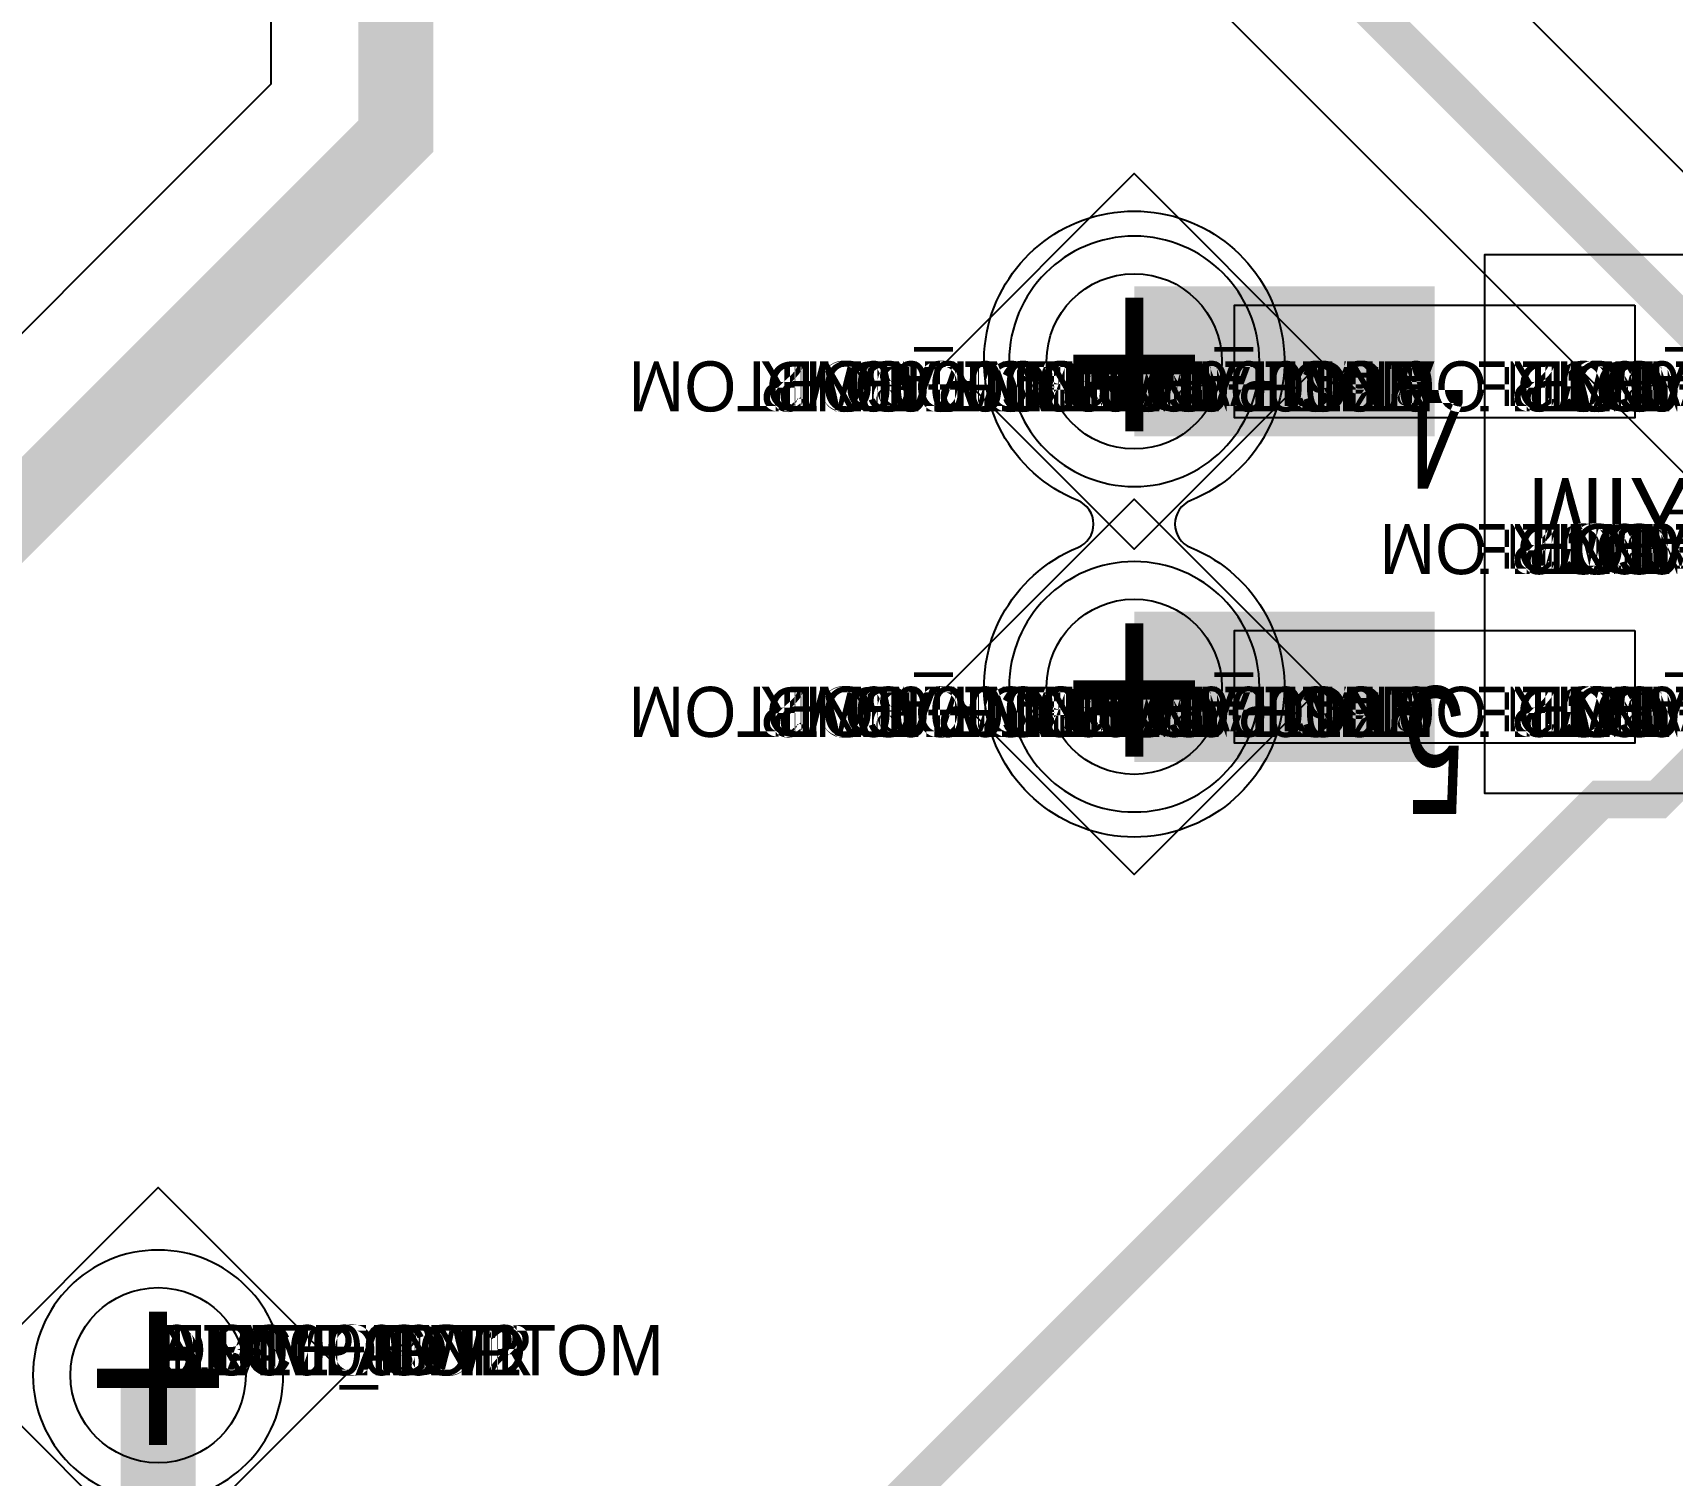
# Model space of a CAD drawing. Extents: x 0 to 323, y 0 to 320.
# Drawn here: x 119.9 to 126.45, y 67.95 to 73.71 of the extents above; entities that cross this region are included whole.
import ezdxf
from ezdxf.enums import TextEntityAlignment as Align

# ---------------------------------------------------------------- set-up
doc = ezdxf.new("R2010")
doc.units = 0
doc.header["$MEASUREMENT"] = 0
doc.layers.get('0').update_dxf_attribs({"linetype": 'CONTINUOUS'})
for name, color, linetype in [('CDN_FIGURES', 7, 'CONTINUOUS'), ('ETCH_BOTTOM', 7, 'CONTINUOUS'), ('ETCH_GND', 3, 'CONTINUOUS'), ('ETCH_INT1', 4, 'CONTINUOUS'), ('ETCH_INT2', 5, 'CONTINUOUS'), ('ETCH_PWR', 6, 'CONTINUOUS'), ('ETCH_TOP', 2, 'CONTINUOUS'), ('MANUFACTURING_NCLEGEND-1-6', 8, 'CONTINUOUS'), ('PACKAGE_GEOMETRY_ASSEMBLY_TOP', 11, 'CONTINUOUS'), ('PACKAGE_GEOMETRY_PIN_NUMBER', 9, 'CONTINUOUS')]:
    doc.layers.add(name, color=color, linetype=linetype)

# ---------------------------------------------------------------- blocks, each defined once
blk = doc.blocks.new('PAD_INFO')
for tag in ['SHAPE_TYPE', 'PAD_HEIGHT', 'PAD_LAYER', 'PAD_TYPE', 'PAD_WIDTH']:
    blk.add_attdef(tag, (0, 0), '', height=0.2)
at = {"flags": 2}
blk.add_attdef('CDN_TYPE', (0, 0), '', height=0.2, dxfattribs=at)
blk = doc.blocks.new('DRILL_INFO')
at = {"flags": 2}
blk.add_attdef('CDN_TYPE', (0, 0), '', height=0.2, dxfattribs=at)
for tag in ['FSHAPE', 'FCHAR', 'DRILL_HEIGHT', 'DIAMETER', 'PLATED', 'DRILL_WIDTH']:
    blk.add_attdef(tag, (0, 0), '', height=0.2)
blk = doc.blocks.new('VIA0700X0300')
at = {"layer": 'ETCH_BOTTOM'}
blk.add_circle((0, 0), 0.35, dxfattribs=at)
at = {"layer": 'ETCH_GND'}
blk.add_circle((0, 0), 0.35, dxfattribs=at)
at = {"layer": 'ETCH_INT1'}
blk.add_circle((0, 0), 0.35, dxfattribs=at)
at = {"layer": 'ETCH_INT2'}
blk.add_circle((0, 0), 0.35, dxfattribs=at)
at = {"layer": 'ETCH_PWR'}
blk.add_circle((0, 0), 0.35, dxfattribs=at)
at = {"layer": 'ETCH_TOP'}
blk.add_circle((0, 0), 0.35, dxfattribs=at)
ref = blk.add_blockref('PAD_INFO', (0, 0))
ref.add_attrib('PAD_LAYER', 'ETCH_TOP', (0, 0), dxfattribs={"height": 0.2})
ref.add_attrib('SHAPE_TYPE', 'NULL', (0, 0), dxfattribs={"height": 0.2})
ref.add_attrib('PAD_TYPE', 'ANTIPAD', (0, 0), dxfattribs={"height": 0.2})
ref.add_attrib('PAD_WIDTH', '0.000000', (0, 0), dxfattribs={"height": 0.2})
ref.add_attrib('PAD_HEIGHT', '0.000000', (0, 0), dxfattribs={"height": 0.2})
ref = blk.add_blockref('PAD_INFO', (0, 0))
ref.add_attrib('PAD_LAYER', 'ETCH_GND', (0, 0), dxfattribs={"height": 0.2})
ref.add_attrib('SHAPE_TYPE', 'NULL', (0, 0), dxfattribs={"height": 0.2})
ref.add_attrib('PAD_TYPE', 'ANTIPAD', (0, 0), dxfattribs={"height": 0.2})
ref.add_attrib('PAD_WIDTH', '0.000000', (0, 0), dxfattribs={"height": 0.2})
ref.add_attrib('PAD_HEIGHT', '0.000000', (0, 0), dxfattribs={"height": 0.2})
ref = blk.add_blockref('PAD_INFO', (0, 0))
ref.add_attrib('PAD_LAYER', 'ETCH_INT1', (0, 0), dxfattribs={"height": 0.2})
ref.add_attrib('SHAPE_TYPE', 'NULL', (0, 0), dxfattribs={"height": 0.2})
ref.add_attrib('PAD_TYPE', 'ANTIPAD', (0, 0), dxfattribs={"height": 0.2})
ref.add_attrib('PAD_WIDTH', '0.000000', (0, 0), dxfattribs={"height": 0.2})
ref.add_attrib('PAD_HEIGHT', '0.000000', (0, 0), dxfattribs={"height": 0.2})
ref = blk.add_blockref('PAD_INFO', (0, 0))
ref.add_attrib('PAD_LAYER', 'ETCH_INT2', (0, 0), dxfattribs={"height": 0.2})
ref.add_attrib('SHAPE_TYPE', 'NULL', (0, 0), dxfattribs={"height": 0.2})
ref.add_attrib('PAD_TYPE', 'ANTIPAD', (0, 0), dxfattribs={"height": 0.2})
ref.add_attrib('PAD_WIDTH', '0.000000', (0, 0), dxfattribs={"height": 0.2})
ref.add_attrib('PAD_HEIGHT', '0.000000', (0, 0), dxfattribs={"height": 0.2})
ref = blk.add_blockref('PAD_INFO', (0, 0))
ref.add_attrib('PAD_LAYER', 'ETCH_PWR', (0, 0), dxfattribs={"height": 0.2})
ref.add_attrib('SHAPE_TYPE', 'NULL', (0, 0), dxfattribs={"height": 0.2})
ref.add_attrib('PAD_TYPE', 'ANTIPAD', (0, 0), dxfattribs={"height": 0.2})
ref.add_attrib('PAD_WIDTH', '0.000000', (0, 0), dxfattribs={"height": 0.2})
ref.add_attrib('PAD_HEIGHT', '0.000000', (0, 0), dxfattribs={"height": 0.2})
ref = blk.add_blockref('PAD_INFO', (0, 0))
ref.add_attrib('PAD_LAYER', 'ETCH_BOTTOM', (0, 0), dxfattribs={"height": 0.2})
ref.add_attrib('SHAPE_TYPE', 'NULL', (0, 0), dxfattribs={"height": 0.2})
ref.add_attrib('PAD_TYPE', 'ANTIPAD', (0, 0), dxfattribs={"height": 0.2})
ref.add_attrib('PAD_WIDTH', '0.000000', (0, 0), dxfattribs={"height": 0.2})
ref.add_attrib('PAD_HEIGHT', '0.000000', (0, 0), dxfattribs={"height": 0.2})
ref = blk.add_blockref('PAD_INFO', (0, 0))
ref.add_attrib('PAD_LAYER', 'ETCH_TOP', (0, 0), dxfattribs={"height": 0.2})
ref.add_attrib('SHAPE_TYPE', 'NULL', (0, 0), dxfattribs={"height": 0.2})
ref.add_attrib('PAD_TYPE', 'THERMAL', (0, 0), dxfattribs={"height": 0.2})
ref.add_attrib('PAD_WIDTH', '0.000000', (0, 0), dxfattribs={"height": 0.2})
ref.add_attrib('PAD_HEIGHT', '0.000000', (0, 0), dxfattribs={"height": 0.2})
ref = blk.add_blockref('PAD_INFO', (0, 0))
ref.add_attrib('PAD_LAYER', 'ETCH_GND', (0, 0), dxfattribs={"height": 0.2})
ref.add_attrib('SHAPE_TYPE', 'NULL', (0, 0), dxfattribs={"height": 0.2})
ref.add_attrib('PAD_TYPE', 'THERMAL', (0, 0), dxfattribs={"height": 0.2})
ref.add_attrib('PAD_WIDTH', '0.000000', (0, 0), dxfattribs={"height": 0.2})
ref.add_attrib('PAD_HEIGHT', '0.000000', (0, 0), dxfattribs={"height": 0.2})
ref = blk.add_blockref('PAD_INFO', (0, 0))
ref.add_attrib('PAD_LAYER', 'ETCH_INT1', (0, 0), dxfattribs={"height": 0.2})
ref.add_attrib('SHAPE_TYPE', 'NULL', (0, 0), dxfattribs={"height": 0.2})
ref.add_attrib('PAD_TYPE', 'THERMAL', (0, 0), dxfattribs={"height": 0.2})
ref.add_attrib('PAD_WIDTH', '0.000000', (0, 0), dxfattribs={"height": 0.2})
ref.add_attrib('PAD_HEIGHT', '0.000000', (0, 0), dxfattribs={"height": 0.2})
ref = blk.add_blockref('PAD_INFO', (0, 0))
ref.add_attrib('PAD_LAYER', 'ETCH_INT2', (0, 0), dxfattribs={"height": 0.2})
ref.add_attrib('SHAPE_TYPE', 'NULL', (0, 0), dxfattribs={"height": 0.2})
ref.add_attrib('PAD_TYPE', 'THERMAL', (0, 0), dxfattribs={"height": 0.2})
ref.add_attrib('PAD_WIDTH', '0.000000', (0, 0), dxfattribs={"height": 0.2})
ref.add_attrib('PAD_HEIGHT', '0.000000', (0, 0), dxfattribs={"height": 0.2})
ref = blk.add_blockref('PAD_INFO', (0, 0))
ref.add_attrib('PAD_LAYER', 'ETCH_PWR', (0, 0), dxfattribs={"height": 0.2})
ref.add_attrib('SHAPE_TYPE', 'NULL', (0, 0), dxfattribs={"height": 0.2})
ref.add_attrib('PAD_TYPE', 'THERMAL', (0, 0), dxfattribs={"height": 0.2})
ref.add_attrib('PAD_WIDTH', '0.000000', (0, 0), dxfattribs={"height": 0.2})
ref.add_attrib('PAD_HEIGHT', '0.000000', (0, 0), dxfattribs={"height": 0.2})
ref = blk.add_blockref('PAD_INFO', (0, 0))
ref.add_attrib('PAD_LAYER', 'ETCH_BOTTOM', (0, 0), dxfattribs={"height": 0.2})
ref.add_attrib('SHAPE_TYPE', 'NULL', (0, 0), dxfattribs={"height": 0.2})
ref.add_attrib('PAD_TYPE', 'THERMAL', (0, 0), dxfattribs={"height": 0.2})
ref.add_attrib('PAD_WIDTH', '0.000000', (0, 0), dxfattribs={"height": 0.2})
ref.add_attrib('PAD_HEIGHT', '0.000000', (0, 0), dxfattribs={"height": 0.2})
ref = blk.add_blockref('PAD_INFO', (0, 0))
ref.add_attrib('PAD_LAYER', 'ETCH_TOP', (0, 0), dxfattribs={"height": 0.2})
ref.add_attrib('SHAPE_TYPE', 'CIRCLE', (0, 0), dxfattribs={"height": 0.2})
ref.add_attrib('PAD_TYPE', 'REGULAR', (0, 0), dxfattribs={"height": 0.2})
ref.add_attrib('PAD_WIDTH', '0.700000', (0, 0), dxfattribs={"height": 0.2})
ref.add_attrib('PAD_HEIGHT', '0.700000', (0, 0), dxfattribs={"height": 0.2})
ref = blk.add_blockref('PAD_INFO', (0, 0))
ref.add_attrib('PAD_LAYER', 'ETCH_GND', (0, 0), dxfattribs={"height": 0.2})
ref.add_attrib('SHAPE_TYPE', 'CIRCLE', (0, 0), dxfattribs={"height": 0.2})
ref.add_attrib('PAD_TYPE', 'REGULAR', (0, 0), dxfattribs={"height": 0.2})
ref.add_attrib('PAD_WIDTH', '0.700000', (0, 0), dxfattribs={"height": 0.2})
ref.add_attrib('PAD_HEIGHT', '0.700000', (0, 0), dxfattribs={"height": 0.2})
ref = blk.add_blockref('PAD_INFO', (0, 0))
ref.add_attrib('PAD_LAYER', 'ETCH_INT1', (0, 0), dxfattribs={"height": 0.2})
ref.add_attrib('SHAPE_TYPE', 'CIRCLE', (0, 0), dxfattribs={"height": 0.2})
ref.add_attrib('PAD_TYPE', 'REGULAR', (0, 0), dxfattribs={"height": 0.2})
ref.add_attrib('PAD_WIDTH', '0.700000', (0, 0), dxfattribs={"height": 0.2})
ref.add_attrib('PAD_HEIGHT', '0.700000', (0, 0), dxfattribs={"height": 0.2})
ref = blk.add_blockref('PAD_INFO', (0, 0))
ref.add_attrib('PAD_LAYER', 'ETCH_INT2', (0, 0), dxfattribs={"height": 0.2})
ref.add_attrib('SHAPE_TYPE', 'CIRCLE', (0, 0), dxfattribs={"height": 0.2})
ref.add_attrib('PAD_TYPE', 'REGULAR', (0, 0), dxfattribs={"height": 0.2})
ref.add_attrib('PAD_WIDTH', '0.700000', (0, 0), dxfattribs={"height": 0.2})
ref.add_attrib('PAD_HEIGHT', '0.700000', (0, 0), dxfattribs={"height": 0.2})
ref = blk.add_blockref('PAD_INFO', (0, 0))
ref.add_attrib('PAD_LAYER', 'ETCH_PWR', (0, 0), dxfattribs={"height": 0.2})
ref.add_attrib('SHAPE_TYPE', 'CIRCLE', (0, 0), dxfattribs={"height": 0.2})
ref.add_attrib('PAD_TYPE', 'REGULAR', (0, 0), dxfattribs={"height": 0.2})
ref.add_attrib('PAD_WIDTH', '0.700000', (0, 0), dxfattribs={"height": 0.2})
ref.add_attrib('PAD_HEIGHT', '0.700000', (0, 0), dxfattribs={"height": 0.2})
ref = blk.add_blockref('PAD_INFO', (0, 0))
ref.add_attrib('PAD_LAYER', 'ETCH_BOTTOM', (0, 0), dxfattribs={"height": 0.2})
ref.add_attrib('SHAPE_TYPE', 'CIRCLE', (0, 0), dxfattribs={"height": 0.2})
ref.add_attrib('PAD_TYPE', 'REGULAR', (0, 0), dxfattribs={"height": 0.2})
ref.add_attrib('PAD_WIDTH', '0.700000', (0, 0), dxfattribs={"height": 0.2})
ref.add_attrib('PAD_HEIGHT', '0.700000', (0, 0), dxfattribs={"height": 0.2})
ref = blk.add_blockref('DRILL_INFO', (0, 0))
ref.add_attrib('DIAMETER', '0.300000', (0, 0), dxfattribs={"height": 0.2})
ref.add_attrib('PLATED', 'PLATED', (0, 0), dxfattribs={"height": 0.2})
ref.add_attrib('FSHAPE', 'DIAMOND', (0, 0), dxfattribs={"height": 0.2})
ref.add_attrib('FCHAR', '+', (0, 0), dxfattribs={"height": 0.2})
ref.add_attrib('DRILL_WIDTH', '1.500000', (0, 0), dxfattribs={"height": 0.2})
ref.add_attrib('DRILL_HEIGHT', '1.500000', (0, 0), dxfattribs={"height": 0.2})
for tag in ['CDN_TYPE', 'PIN']:
    blk.add_attdef(tag, (0, 0), '', height=0.2)
at = {"flags": 2}
for tag in ['PSTKNAME', 'BBV']:
    blk.add_attdef(tag, (0, 0), '', height=0.2, dxfattribs=at)
blk = doc.blocks.new('FIGURE_DIAMOND')
at = {"layer": 'CDN_FIGURES'}
blk.add_lwpolyline([(-0.5, 0), (0, 0.5), (0.5, 0), (0, -0.5)], close=True, dxfattribs=at)
blk = doc.blocks.new('RC1600X0450TS_NS')
at = {"layer": 'ETCH_TOP'}
blk.add_lwpolyline([(-0.8, -0.225), (-0.8, 0.225), (0.8, 0.225), (0.8, -0.225)], close=True, dxfattribs=at)
ref = blk.add_blockref('PAD_INFO', (0, 0))
ref.add_attrib('PAD_LAYER', 'ETCH_TOP', (0, 0), dxfattribs={"height": 0.2})
ref.add_attrib('SHAPE_TYPE', 'NULL', (0, 0), dxfattribs={"height": 0.2})
ref.add_attrib('PAD_TYPE', 'ANTIPAD', (0, 0), dxfattribs={"height": 0.2})
ref.add_attrib('PAD_WIDTH', '0.000000', (0, 0), dxfattribs={"height": 0.2})
ref.add_attrib('PAD_HEIGHT', '0.000000', (0, 0), dxfattribs={"height": 0.2})
ref = blk.add_blockref('PAD_INFO', (0, 0))
ref.add_attrib('PAD_LAYER', 'ETCH_GND', (0, 0), dxfattribs={"height": 0.2})
ref.add_attrib('SHAPE_TYPE', 'NULL', (0, 0), dxfattribs={"height": 0.2})
ref.add_attrib('PAD_TYPE', 'ANTIPAD', (0, 0), dxfattribs={"height": 0.2})
ref.add_attrib('PAD_WIDTH', '0.000000', (0, 0), dxfattribs={"height": 0.2})
ref.add_attrib('PAD_HEIGHT', '0.000000', (0, 0), dxfattribs={"height": 0.2})
ref = blk.add_blockref('PAD_INFO', (0, 0))
ref.add_attrib('PAD_LAYER', 'ETCH_INT1', (0, 0), dxfattribs={"height": 0.2})
ref.add_attrib('SHAPE_TYPE', 'NULL', (0, 0), dxfattribs={"height": 0.2})
ref.add_attrib('PAD_TYPE', 'ANTIPAD', (0, 0), dxfattribs={"height": 0.2})
ref.add_attrib('PAD_WIDTH', '0.000000', (0, 0), dxfattribs={"height": 0.2})
ref.add_attrib('PAD_HEIGHT', '0.000000', (0, 0), dxfattribs={"height": 0.2})
ref = blk.add_blockref('PAD_INFO', (0, 0))
ref.add_attrib('PAD_LAYER', 'ETCH_INT2', (0, 0), dxfattribs={"height": 0.2})
ref.add_attrib('SHAPE_TYPE', 'NULL', (0, 0), dxfattribs={"height": 0.2})
ref.add_attrib('PAD_TYPE', 'ANTIPAD', (0, 0), dxfattribs={"height": 0.2})
ref.add_attrib('PAD_WIDTH', '0.000000', (0, 0), dxfattribs={"height": 0.2})
ref.add_attrib('PAD_HEIGHT', '0.000000', (0, 0), dxfattribs={"height": 0.2})
ref = blk.add_blockref('PAD_INFO', (0, 0))
ref.add_attrib('PAD_LAYER', 'ETCH_PWR', (0, 0), dxfattribs={"height": 0.2})
ref.add_attrib('SHAPE_TYPE', 'NULL', (0, 0), dxfattribs={"height": 0.2})
ref.add_attrib('PAD_TYPE', 'ANTIPAD', (0, 0), dxfattribs={"height": 0.2})
ref.add_attrib('PAD_WIDTH', '0.000000', (0, 0), dxfattribs={"height": 0.2})
ref.add_attrib('PAD_HEIGHT', '0.000000', (0, 0), dxfattribs={"height": 0.2})
ref = blk.add_blockref('PAD_INFO', (0, 0))
ref.add_attrib('PAD_LAYER', 'ETCH_BOTTOM', (0, 0), dxfattribs={"height": 0.2})
ref.add_attrib('SHAPE_TYPE', 'NULL', (0, 0), dxfattribs={"height": 0.2})
ref.add_attrib('PAD_TYPE', 'ANTIPAD', (0, 0), dxfattribs={"height": 0.2})
ref.add_attrib('PAD_WIDTH', '0.000000', (0, 0), dxfattribs={"height": 0.2})
ref.add_attrib('PAD_HEIGHT', '0.000000', (0, 0), dxfattribs={"height": 0.2})
ref = blk.add_blockref('PAD_INFO', (0, 0))
ref.add_attrib('PAD_LAYER', 'ETCH_TOP', (0, 0), dxfattribs={"height": 0.2})
ref.add_attrib('SHAPE_TYPE', 'NULL', (0, 0), dxfattribs={"height": 0.2})
ref.add_attrib('PAD_TYPE', 'THERMAL', (0, 0), dxfattribs={"height": 0.2})
ref.add_attrib('PAD_WIDTH', '0.000000', (0, 0), dxfattribs={"height": 0.2})
ref.add_attrib('PAD_HEIGHT', '0.000000', (0, 0), dxfattribs={"height": 0.2})
ref = blk.add_blockref('PAD_INFO', (0, 0))
ref.add_attrib('PAD_LAYER', 'ETCH_GND', (0, 0), dxfattribs={"height": 0.2})
ref.add_attrib('SHAPE_TYPE', 'NULL', (0, 0), dxfattribs={"height": 0.2})
ref.add_attrib('PAD_TYPE', 'THERMAL', (0, 0), dxfattribs={"height": 0.2})
ref.add_attrib('PAD_WIDTH', '0.000000', (0, 0), dxfattribs={"height": 0.2})
ref.add_attrib('PAD_HEIGHT', '0.000000', (0, 0), dxfattribs={"height": 0.2})
ref = blk.add_blockref('PAD_INFO', (0, 0))
ref.add_attrib('PAD_LAYER', 'ETCH_INT1', (0, 0), dxfattribs={"height": 0.2})
ref.add_attrib('SHAPE_TYPE', 'NULL', (0, 0), dxfattribs={"height": 0.2})
ref.add_attrib('PAD_TYPE', 'THERMAL', (0, 0), dxfattribs={"height": 0.2})
ref.add_attrib('PAD_WIDTH', '0.000000', (0, 0), dxfattribs={"height": 0.2})
ref.add_attrib('PAD_HEIGHT', '0.000000', (0, 0), dxfattribs={"height": 0.2})
ref = blk.add_blockref('PAD_INFO', (0, 0))
ref.add_attrib('PAD_LAYER', 'ETCH_INT2', (0, 0), dxfattribs={"height": 0.2})
ref.add_attrib('SHAPE_TYPE', 'NULL', (0, 0), dxfattribs={"height": 0.2})
ref.add_attrib('PAD_TYPE', 'THERMAL', (0, 0), dxfattribs={"height": 0.2})
ref.add_attrib('PAD_WIDTH', '0.000000', (0, 0), dxfattribs={"height": 0.2})
ref.add_attrib('PAD_HEIGHT', '0.000000', (0, 0), dxfattribs={"height": 0.2})
ref = blk.add_blockref('PAD_INFO', (0, 0))
ref.add_attrib('PAD_LAYER', 'ETCH_PWR', (0, 0), dxfattribs={"height": 0.2})
ref.add_attrib('SHAPE_TYPE', 'NULL', (0, 0), dxfattribs={"height": 0.2})
ref.add_attrib('PAD_TYPE', 'THERMAL', (0, 0), dxfattribs={"height": 0.2})
ref.add_attrib('PAD_WIDTH', '0.000000', (0, 0), dxfattribs={"height": 0.2})
ref.add_attrib('PAD_HEIGHT', '0.000000', (0, 0), dxfattribs={"height": 0.2})
ref = blk.add_blockref('PAD_INFO', (0, 0))
ref.add_attrib('PAD_LAYER', 'ETCH_BOTTOM', (0, 0), dxfattribs={"height": 0.2})
ref.add_attrib('SHAPE_TYPE', 'NULL', (0, 0), dxfattribs={"height": 0.2})
ref.add_attrib('PAD_TYPE', 'THERMAL', (0, 0), dxfattribs={"height": 0.2})
ref.add_attrib('PAD_WIDTH', '0.000000', (0, 0), dxfattribs={"height": 0.2})
ref.add_attrib('PAD_HEIGHT', '0.000000', (0, 0), dxfattribs={"height": 0.2})
ref = blk.add_blockref('PAD_INFO', (0, 0))
ref.add_attrib('PAD_LAYER', 'ETCH_TOP', (0, 0), dxfattribs={"height": 0.2})
ref.add_attrib('SHAPE_TYPE', 'RECTANGLE', (0, 0), dxfattribs={"height": 0.2})
ref.add_attrib('PAD_TYPE', 'REGULAR', (0, 0), dxfattribs={"height": 0.2})
ref.add_attrib('PAD_WIDTH', '1.600000', (0, 0), dxfattribs={"height": 0.2})
ref.add_attrib('PAD_HEIGHT', '0.450000', (0, 0), dxfattribs={"height": 0.2})
ref = blk.add_blockref('PAD_INFO', (0, 0))
ref.add_attrib('PAD_LAYER', 'ETCH_GND', (0, 0), dxfattribs={"height": 0.2})
ref.add_attrib('SHAPE_TYPE', 'NULL', (0, 0), dxfattribs={"height": 0.2})
ref.add_attrib('PAD_TYPE', 'REGULAR', (0, 0), dxfattribs={"height": 0.2})
ref.add_attrib('PAD_WIDTH', '0.000000', (0, 0), dxfattribs={"height": 0.2})
ref.add_attrib('PAD_HEIGHT', '0.000000', (0, 0), dxfattribs={"height": 0.2})
ref = blk.add_blockref('PAD_INFO', (0, 0))
ref.add_attrib('PAD_LAYER', 'ETCH_INT1', (0, 0), dxfattribs={"height": 0.2})
ref.add_attrib('SHAPE_TYPE', 'NULL', (0, 0), dxfattribs={"height": 0.2})
ref.add_attrib('PAD_TYPE', 'REGULAR', (0, 0), dxfattribs={"height": 0.2})
ref.add_attrib('PAD_WIDTH', '0.000000', (0, 0), dxfattribs={"height": 0.2})
ref.add_attrib('PAD_HEIGHT', '0.000000', (0, 0), dxfattribs={"height": 0.2})
ref = blk.add_blockref('PAD_INFO', (0, 0))
ref.add_attrib('PAD_LAYER', 'ETCH_INT2', (0, 0), dxfattribs={"height": 0.2})
ref.add_attrib('SHAPE_TYPE', 'NULL', (0, 0), dxfattribs={"height": 0.2})
ref.add_attrib('PAD_TYPE', 'REGULAR', (0, 0), dxfattribs={"height": 0.2})
ref.add_attrib('PAD_WIDTH', '0.000000', (0, 0), dxfattribs={"height": 0.2})
ref.add_attrib('PAD_HEIGHT', '0.000000', (0, 0), dxfattribs={"height": 0.2})
ref = blk.add_blockref('PAD_INFO', (0, 0))
ref.add_attrib('PAD_LAYER', 'ETCH_PWR', (0, 0), dxfattribs={"height": 0.2})
ref.add_attrib('SHAPE_TYPE', 'NULL', (0, 0), dxfattribs={"height": 0.2})
ref.add_attrib('PAD_TYPE', 'REGULAR', (0, 0), dxfattribs={"height": 0.2})
ref.add_attrib('PAD_WIDTH', '0.000000', (0, 0), dxfattribs={"height": 0.2})
ref.add_attrib('PAD_HEIGHT', '0.000000', (0, 0), dxfattribs={"height": 0.2})
ref = blk.add_blockref('PAD_INFO', (0, 0))
ref.add_attrib('PAD_LAYER', 'ETCH_BOTTOM', (0, 0), dxfattribs={"height": 0.2})
ref.add_attrib('SHAPE_TYPE', 'NULL', (0, 0), dxfattribs={"height": 0.2})
ref.add_attrib('PAD_TYPE', 'REGULAR', (0, 0), dxfattribs={"height": 0.2})
ref.add_attrib('PAD_WIDTH', '0.000000', (0, 0), dxfattribs={"height": 0.2})
ref.add_attrib('PAD_HEIGHT', '0.000000', (0, 0), dxfattribs={"height": 0.2})
ref = blk.add_blockref('DRILL_INFO', (0, 0))
ref.add_attrib('DIAMETER', '0.000000', (0, 0), dxfattribs={"height": 0.2})
ref.add_attrib('PLATED', 'PLATED', (0, 0), dxfattribs={"height": 0.2})
ref.add_attrib('FSHAPE', 'NULL', (0, 0), dxfattribs={"height": 0.2})
ref.add_attrib('DRILL_WIDTH', '0.000000', (0, 0), dxfattribs={"height": 0.2})
ref.add_attrib('DRILL_HEIGHT', '0.000000', (0, 0), dxfattribs={"height": 0.2})
for tag in ['CDN_TYPE', 'PIN']:
    blk.add_attdef(tag, (0, 0), '', height=0.2)
at = {"flags": 2}
for tag in ['PSTKNAME', 'BBV']:
    blk.add_attdef(tag, (0, 0), '', height=0.2, dxfattribs=at)
blk = doc.blocks.new('F52')
at = {"layer": 'PACKAGE_GEOMETRY_ASSEMBLY_TOP'}
blk.add_lwpolyline([(0.2, -1.725), (1.6, -1.725), (1.6, 0.425), (0.2, 0.425)], close=True, dxfattribs=at)
at = {"layer": 'ETCH_TOP'}
ref = blk.add_blockref('RC1600X0450TS_NS', (0, 0), dxfattribs=at)
ref.add_attrib('CDN_TYPE', 'PIN', (0, 0), dxfattribs={"height": 0.2})
ref.add_attrib('PIN', '1', (0, 0), dxfattribs={"height": 0.2})
ref = blk.add_blockref('RC1600X0450TS_NS', (0, -1.3), dxfattribs=at)
ref.add_attrib('CDN_TYPE', 'PIN', (0, 0), dxfattribs={"height": 0.2})
ref.add_attrib('PIN', '3', (0, 0), dxfattribs={"height": 0.2})
ref = blk.add_blockref('RC1600X0450TS_NS', (0, -0.65), dxfattribs=at)
ref.add_attrib('CDN_TYPE', 'PIN', (0, 0), dxfattribs={"height": 0.2})
ref.add_attrib('PIN', '2', (0, 0), dxfattribs={"height": 0.2})
ref = blk.add_blockref('RC1600X0450TS_NS', (1.8, -1.3), dxfattribs=at)
ref.add_attrib('CDN_TYPE', 'PIN', (0, 0), dxfattribs={"height": 0.2})
ref.add_attrib('PIN', '4', (0, 0), dxfattribs={"height": 0.2})
ref = blk.add_blockref('RC1600X0450TS_NS', (1.8, 0), dxfattribs=at)
ref.add_attrib('CDN_TYPE', 'PIN', (0, 0), dxfattribs={"height": 0.2})
ref.add_attrib('PIN', '5', (0, 0), dxfattribs={"height": 0.2})
at = {"flags": 2}
for tag in ['SYMBOL_TYPE', 'CDN_TYPE', 'REFDES']:
    blk.add_attdef(tag, (0, 0), '', height=0.2, dxfattribs=at)
at = {"layer": 'PACKAGE_GEOMETRY_ASSEMBLY_TOP', "width": 0.785714}
blk.add_text('MAXIM', height=0.35, dxfattribs=at).set_placement((0.225, -0.834))

msp = doc.modelspace()

# ---------------------------------------------------------------- linework, layer by layer
at = {"layer": 'ETCH_BOTTOM'}
for points in [[(128.7707, 70.8997, -2.301111), (128.1503, 70.2793), (128.1496, 70.2992), (122.7239, 75.7249), (120.424, 75.7249), (120.4094, 75.7113, -2.301014), (120.4094, 76.5887), (120.424, 76.5751), (123.0761, 76.5751), (128.7508, 70.9004)], [(124.5257, 71.656, -5.122126), (124.0743, 71.656, 0.673701), (124.0743, 71.844, -5.122126), (124.5257, 71.844, 0.673701), (124.5257, 71.656)]]:
    msp.add_lwpolyline(points, format="xyb", close=True, dxfattribs=at)
msp.add_lwpolyline([(120, 76.15, 0.15, 0.15, 0), (122.9, 76.15, 0.15, 0.15, 0), (128.75, 70.3, 0.15, 0.15, 0)], format="xyseb", dxfattribs=at)
at = {"layer": 'ETCH_GND'}
for points in [[(124.8001, 72.4, 1), (123.7999, 72.4, 1)], [(124.8001, 71.1, 1), (123.7999, 71.1, 1)]]:
    msp.add_lwpolyline(points, format="xyb", close=True, dxfattribs=at)
at = {"layer": 'ETCH_INT1'}
for points in [[(124.8001, 71.1, 1), (123.7999, 71.1, 1)], [(120.9001, 68.35, 1), (119.8999, 68.35, 1)]]:
    msp.add_lwpolyline(points, format="xyb", close=True, dxfattribs=at)
at = {"layer": 'ETCH_INT2'}
for points in [[(124.8001, 72.4, 1), (123.7999, 72.4, 1)], [(124.8001, 71.1, 1), (123.7999, 71.1, 1)]]:
    msp.add_lwpolyline(points, format="xyb", close=True, dxfattribs=at)
at = {"layer": 'ETCH_PWR'}
for points in [[(124.8001, 72.4, 1), (123.7999, 72.4, 1)], [(120.9001, 68.35, 1), (119.8999, 68.35, 1)]]:
    msp.add_lwpolyline(points, format="xyb", close=True, dxfattribs=at)
at = {"layer": 'ETCH_TOP'}
for points, format in [([(116.4, 67.3, 0.3, 0.3, 0), (116.4, 68.35, 0.3, 0.3, 0), (121.35, 73.3, 0.3, 0.3, 0), (121.35, 82.9, 0.3, 0.3, 0)], "xyseb"), ([(120.8499, 81.7499), (120.8499, 73.5071), (117.5232, 70.1804, -0.668179), (117.3501, 70.2521), (117.3501, 72.8501), (115.8501, 72.8501), (115.8501, 74.5999)], "xyb"), ([(125.5, 72.4, 0.6, 0.6, 0), (124.3, 72.4, 0.6, 0.6, 0)], "xyseb"), ([(125.5, 71.1, 0.6, 0.6, 0), (124.3, 71.1, 0.6, 0.6, 0)], "xyseb"), ([(127.3, 71.1, 0.15, 0.15, 0), (126.8432, 71.1, 0.15, 0.15, 0), (126.3932, 70.65, 0.15, 0.15, 0), (126.1633, 70.65, 0.15, 0.15, 0), (121.0383, 65.525, 0.15, 0.15, 0), (115.2618, 65.525, 0.15, 0.15, 0), (114.825, 65.9618, 0.15, 0.15, 0), (114.825, 66.4383, 0.15, 0.15, 0), (114.9, 66.5133, 0.15, 0.15, 0), (114.9, 67.3, 0.15, 0.15, 0)], "xyseb"), ([(120.4, 67.3, 0.3, 0.3, 0), (120.4, 68.35, 0.3, 0.3, 0)], "xyseb")]:
    msp.add_lwpolyline(points, format=format, dxfattribs=at)

# ---------------------------------------------------------------- block references
at = {"rotation": 180}
msp.add_blockref('F52', (127.3, 71.1), dxfattribs=at)
at = {"layer": 'ETCH_TOP', "rotation": 180}
for p in [(124.3, 72.4), (124.3, 71.1)]:
    msp.add_blockref('VIA0700X0300', p, dxfattribs=at)
at = {"layer": 'ETCH_TOP'}
msp.add_blockref('VIA0700X0300', (120.4, 68.35), dxfattribs=at)
at = {"layer": 'MANUFACTURING_NCLEGEND-1-6', "xscale": 1.5, "yscale": 1.5}
for p in [(124.3, 72.4), (124.3, 71.1), (120.4, 68.35)]:
    msp.add_blockref('FIGURE_DIAMOND', p, dxfattribs=at)

# ---------------------------------------------------------------- texts
at = {"layer": 'MANUFACTURING_NCLEGEND-1-6'}
for p in [(124.3, 72.4), (124.3, 71.1), (120.4, 68.35)]:
    msp.add_text('+', height=0.75, dxfattribs=at).set_placement(p, align=Align.MIDDLE_CENTER)
at = {"layer": 'PACKAGE_GEOMETRY_PIN_NUMBER', "width": 0.649606}
for s, p in [('4', (125.5, 72.4)), ('5', (125.5, 71.1))]:
    msp.add_text(s, height=0.508, rotation=180, dxfattribs=at).set_placement(p, align=Align.CENTER)

doc.saveas('drawing.dxf')
